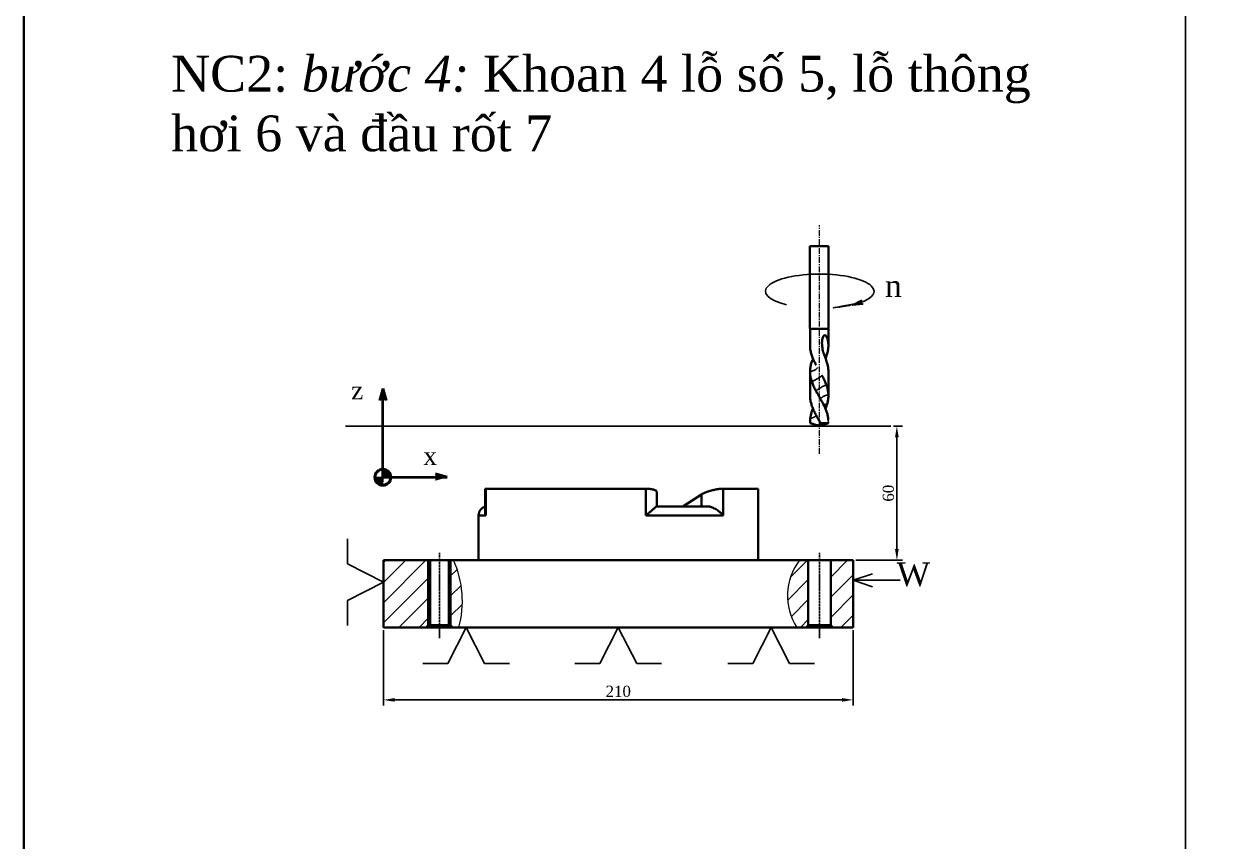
# Model space of a CAD drawing. Header units: millimetres. Extents: x 1211 to 2263, y 788 to 1530.
# Drawn here: x 1211.4 to 1479.6, y 970.5 to 1153.1 of the extents above; entities that cross this region are included whole.
import ezdxf

# ---------------------------------------------------------------- set-up
doc = ezdxf.new("R2010")
doc.units = ezdxf.units.MM
for name, pattern in [('CENTER', [0.6, 0.375, -0.075, 0.075, -0.075]), ('CENTERX2', [20.32, 12.7, -2.54, 2.54, -2.54]), ('DASHDOTX2', [50.8, 25.4, -12.7, 0, -12.7]), ('DASHEDX2', [38.1, 25.4, -12.7])]:
    doc.linetypes.add(name, pattern=pattern)
for name, color, linetype, lineweight in [('cb', 200, 'Continuous', 35), ('chi tiet', 7, 'Continuous', 30), ('dao', 7, 'Continuous', 25), ('DUONGBAO', 7, 'Continuous', 40), ('duongchaydao', 220, 'Continuous', 0), ('duongkichthuoc', 7, 'Continuous', 0), ('dậm', 5, 'Continuous', 25), ('matcat', 102, 'Continuous', 0), ('phancat', 86, 'Continuous', 30), ('text', 130, 'Continuous', 0), ('truc', 10, 'DASHDOTX2', 0)]:
    doc.layers.add(name, color=color, linetype=linetype, lineweight=lineweight)
doc.layers.add('DuongTam', color=1, linetype='Continuous')
doc.styles.get("Standard").update_dxf_attribs({"font": 'times.ttf'})
doc.dimstyles.new('ISO-25', dxfattribs={"dimtxt": 2.5, "dimasz": 2.5, "dimexe": 1.25, "dimexo": 0.625, "dimtad": 1, "dimtoh": 1, "dimtxsty": 'Standard', "dimcen": 2.5, "dimadec": 0, "dimazin": 0, "dimtfac": 1, "dimtmove": 0, "dimatfit": 3, "dimfxl": 1, "dimarcsym": 0})

# ---------------------------------------------------------------- blocks, each defined once
blk = doc.blocks.new('*D21')
at = {"layer": 'Defpoints', "color": 0, "linetype": 'DASHEDX2', "transparency": 16777216}
for p in [(1405.25, 1063.26), (1396.82, 1033.26), (1406.63, 1033.26)]:
    blk.add_point(p, dxfattribs=at)
at = {"layer": 'duongkichthuoc', "color": 0, "linetype": 'DASHEDX2', "lineweight": -2, "transparency": 16777216}
for p, q in [((1405.88, 1063.26), (1407.88, 1063.26)), ((1406.63, 1060.76), (1406.63, 1035.76)), ((1397.45, 1033.26), (1407.88, 1033.26))]:
    blk.add_line(p, q, dxfattribs=at)
at = {"layer": 'duongkichthuoc', "color": 0, "linetype": 'DASHEDX2', "transparency": 16777216}
for points in [[(1406.21, 1060.76), (1407.04, 1060.76), (1406.63, 1063.26)], [(1406.21, 1035.76), (1407.04, 1035.76), (1406.63, 1033.26)]]:
    blk.add_solid(points, dxfattribs=at)
at = {"layer": 'duongkichthuoc', "color": 0, "linetype": 'DASHEDX2', "transparency": 16777216, "insert": (1404.73, 1048.26), "char_height": 2.5, "attachment_point": 5, "rotation": 90}
blk.add_mtext('60', dxfattribs=at)
blk = doc.blocks.new('*D30')
at = {"layer": 'Defpoints', "color": 0, "transparency": 16777216}
for p in [(1291.82, 1018.26), (1396.82, 1018.26), (1396.82, 1002.06)]:
    blk.add_point(p, dxfattribs=at)
at = {"layer": 'duongkichthuoc', "color": 0, "lineweight": -2, "transparency": 16777216}
for p, q in [((1291.82, 1017.64), (1291.82, 1000.81)), ((1396.82, 1017.64), (1396.82, 1000.81)), ((1294.32, 1002.06), (1394.32, 1002.06))]:
    blk.add_line(p, q, dxfattribs=at)
at = {"layer": 'duongkichthuoc', "color": 0, "transparency": 16777216}
for points in [[(1294.32, 1002.48), (1294.32, 1001.65), (1291.82, 1002.06)], [(1394.32, 1002.48), (1394.32, 1001.65), (1396.82, 1002.06)]]:
    blk.add_solid(points, dxfattribs=at)
at = {"layer": 'duongkichthuoc', "color": 0, "transparency": 16777216, "insert": (1344.32, 1003.96), "char_height": 2.5, "attachment_point": 5}
blk.add_mtext('210', dxfattribs=at)

msp = doc.modelspace()

# ---------------------------------------------------------------- hatches: boundary and pattern name
at = {"layer": 'cb', "lineweight": 35}
msp.add_hatch(color=256, dxfattribs=at).paths.add_polyline_path([(1291.682, 1071.678), (1290.923, 1069), (1292.442, 1069)])
at = {"layer": 'cb', "lineweight": 13}
h = msp.add_hatch(dxfattribs=at)
h.set_pattern_fill('ANSI31', color=256, scale=0.202176, angle=90, style=0)
h.set_pattern_definition([(135, (627.140806, 330.92015), (-0.0178700026, -0.0178700026), [])])
h.paths.add_polyline_path([(1291.665, 1053.6), (1291.665, 1051.822), (1293.443, 1051.822, 0.4142137)])
h.paths.add_polyline_path([(1291.665, 1051.822), (1289.887, 1051.822, 0.4142136), (1291.665, 1050.044), (1291.665, 1050.205)])
msp.add_hatch(color=256, dxfattribs=at).paths.add_polyline_path([(1306.116, 1051.822), (1303.437, 1052.582), (1303.437, 1051.063)])
at = {"layer": 'dao', "linetype": 'Continuous'}
h = msp.add_hatch(dxfattribs=at)
h.set_pattern_fill('ANSI31', scale=0.22932, style=0)
h.set_pattern_definition([(45, (2082.098556, -4073.605032), (-0.02026921588, 0.02026921588), [])])
edge = h.paths.add_edge_path()
edge.add_line((1398.798, 1091.406), (1396.666, 1090.32))
edge.add_ellipse((1389.382, 1093.39), major_axis=(-12.14, 0), ratio=0.3161657, start_angle=126.86726, end_angle=138.13334)
edge.add_line((1398.423, 1090.829), (1398.798, 1091.406))
edge = h.paths.add_edge_path()
edge.add_line((1399.048, 1090.542), (1398.423, 1090.829))
edge.add_ellipse((1389.382, 1093.39), major_axis=(-12.14, 0), ratio=0.3161657, start_angle=126.86726, end_angle=138.13334, ccw=False)
edge.add_line((1396.666, 1090.32), (1399.048, 1090.542))
at = {"layer": 'matcat'}
h = msp.add_hatch(dxfattribs=at)
h.set_pattern_fill('ANSI31', color=256)
h.set_pattern_definition([(45, (16.982, 4.8812), (-2.245064, 2.245064), [])])
h.paths.add_polyline_path([(1396.824, 1033.26), (1391.824, 1033.26), (1391.824, 1018.76), (1392.324, 1018.26), (1396.824, 1018.26)])
h.paths.add_polyline_path([(1386.824, 1026.167), (1386.824, 1026.26), (1386.824, 1026.917), (1386.824, 1027.01), (1386.824, 1027.667), (1386.824, 1027.76), (1386.824, 1028.417), (1386.824, 1028.51), (1386.824, 1029.167), (1386.824, 1033.26), (1384.848, 1033.26, 0.3160856), (1384.259, 1018.26), (1386.324, 1018.26), (1386.824, 1018.76), (1386.824, 1019.417), (1386.824, 1019.51), (1386.824, 1020.167), (1386.824, 1020.26), (1386.824, 1020.917), (1386.824, 1021.01), (1386.824, 1021.667), (1386.824, 1021.76), (1386.824, 1022.417), (1386.824, 1022.51), (1386.824, 1023.167), (1386.824, 1023.26), (1386.824, 1023.917), (1386.824, 1024.01), (1386.824, 1024.667), (1386.824, 1024.76), (1386.824, 1025.417), (1386.824, 1025.51)])
h.paths.add_polyline_path([(1301.824, 1033.26), (1291.824, 1033.26), (1291.824, 1018.26), (1301.324, 1018.26), (1301.824, 1018.76)])
h.paths.add_polyline_path([(1307.452, 1033.26), (1306.824, 1033.26), (1306.824, 1018.76), (1307.324, 1018.26), (1308.657, 1018.26, 0.1778347)])

# ---------------------------------------------------------------- linework, layer by layer
msp.add_line((1471.154, 1530.422), (1471.154, 787.922))
at = {"lineweight": 30}
for p, q in [((1387.187, 1085.102), (1387.187, 1103.46)), ((1391.333, 1103.46), (1391.333, 1085.102)), ((1387.208, 1081.265), (1387.208, 1084.897)), ((1391.313, 1084.897), (1391.313, 1081.259)), ((1387.208, 1070.066), (1387.208, 1075.435)), ((1391.313, 1075.441), (1391.313, 1070.074)), ((1387.209, 1064.284), (1387.208, 1063.932)), ((1389.26, 1063.239), (1387.208, 1063.932)), ((1391.313, 1063.932), (1389.26, 1063.239)), ((1389.576, 1063.932), (1391.313, 1063.932))]:
    msp.add_line(p, q, dxfattribs=at)
for points in [[(1391.313, 1081.259, 0), (1391.31, 1081.445, 0), (1391.301, 1081.631, 0), (1391.287, 1081.817, 0), (1391.267, 1082.002, 0), (1391.241, 1082.186, 0), (1391.208, 1082.369, 0), (1391.169, 1082.55, 0), (1391.121, 1082.728, 0), (1391.065, 1082.903, 0), (1390.999, 1083.073, 0), (1390.92, 1083.235, 0), (1390.824, 1083.383, 0), (1390.704, 1083.506, 0), (1390.552, 1083.574, 0), (1390.383, 1083.538, 0), (1390.24, 1083.404, 0), (1390.133, 1083.225, 0), (1390.054, 1083.028, 0), (1389.995, 1082.823, 0), (1389.95, 1082.613, 0), (1389.917, 1082.401, 0), (1389.895, 1082.188, 0), (1389.882, 1081.973, 0), (1389.879, 1081.758, 0)], [(1387.208, 1081.264, 0), (1387.212, 1081.044, 0), (1387.223, 1080.824, 0), (1387.243, 1080.604, 0), (1387.271, 1080.383, 0), (1387.306, 1080.163, 0), (1387.35, 1079.943, 0), (1387.401, 1079.724, 0), (1387.46, 1079.505, 0), (1387.525, 1079.285, 0), (1387.597, 1079.064, 0)], [(1389.879, 1081.758, 0), (1389.889, 1081.425, 0), (1389.916, 1081.092, 0), (1389.961, 1080.762, 0), (1390.02, 1080.434, 0), (1390.093, 1080.11, 0), (1390.179, 1079.79, 0), (1390.275, 1079.474, 0), (1390.379, 1079.164, 0), (1390.49, 1078.859, 0), (1390.603, 1078.558, 0), (1390.714, 1078.261, 0), (1390.821, 1077.967, 0), (1390.924, 1077.677, 0)], [(1390.924, 1079.064, 0), (1390.995, 1079.284, 0), (1391.059, 1079.504, 0), (1391.116, 1079.724, 0), (1391.167, 1079.943, 0), (1391.21, 1080.163, 0), (1391.246, 1080.382, 0), (1391.274, 1080.601, 0), (1391.295, 1080.82, 0), (1391.308, 1081.04, 0), (1391.313, 1081.259, 0)], [(1388.581, 1076.895, 0), (1388.447, 1077.134, 0), (1388.319, 1077.373, 0), (1388.197, 1077.613, 0), (1388.082, 1077.854, 0), (1387.972, 1078.096, 0), (1387.869, 1078.338, 0), (1387.772, 1078.581, 0), (1387.681, 1078.822, 0), (1387.597, 1079.064, 0)], [(1390.67, 1078.384, 0), (1390.725, 1078.52, 0), (1390.778, 1078.656, 0), (1390.828, 1078.792, 0), (1390.877, 1078.928, 0), (1390.924, 1079.064, 0)], [(1387.597, 1077.677, 0), (1387.525, 1077.453, 0), (1387.461, 1077.228, 0), (1387.403, 1077.004, 0), (1387.353, 1076.779, 0), (1387.31, 1076.554, 0), (1387.275, 1076.33, 0), (1387.246, 1076.106, 0), (1387.225, 1075.883, 0), (1387.213, 1075.661, 0), (1387.208, 1075.441, 0)], [(1387.208, 1075.441, 0), (1387.212, 1075.226, 0), (1387.224, 1075.011, 0), (1387.243, 1074.794, 0), (1387.27, 1074.577, 0), (1387.304, 1074.36, 0), (1387.345, 1074.141, 0), (1387.392, 1073.923, 0), (1387.446, 1073.705, 0), (1387.508, 1073.487, 0), (1387.575, 1073.27, 0)], [(1390.924, 1077.677, 0), (1390.991, 1077.466, 0), (1391.053, 1077.254, 0), (1391.108, 1077.043, 0), (1391.156, 1076.831, 0), (1391.199, 1076.62, 0), (1391.235, 1076.408, 0), (1391.264, 1076.197, 0), (1391.287, 1075.987, 0), (1391.302, 1075.778, 0), (1391.311, 1075.57, 0)], [(1387.575, 1073.27, 0), (1387.652, 1073.046, 0), (1387.734, 1072.821, 0), (1387.821, 1072.597, 0), (1387.914, 1072.372, 0), (1388.012, 1072.147, 0), (1388.115, 1071.923, 0), (1388.223, 1071.699, 0), (1388.337, 1071.476, 0), (1388.456, 1071.254, 0), (1388.581, 1071.033, 0)], [(1390.864, 1072.489, 0), (1390.772, 1072.721, 0), (1390.676, 1072.953, 0), (1390.575, 1073.187, 0), (1390.469, 1073.421, 0), (1390.359, 1073.656, 0), (1390.245, 1073.892, 0), (1390.126, 1074.127, 0), (1390.004, 1074.362, 0), (1389.878, 1074.597, 0)], [(1387.38, 1068.603, 0), (1387.343, 1068.764, 0), (1387.311, 1068.925, 0), (1387.283, 1069.087, 0), (1387.26, 1069.249, 0), (1387.241, 1069.412, 0), (1387.226, 1069.575, 0), (1387.216, 1069.738, 0), (1387.21, 1069.902, 0), (1387.208, 1070.066, 0)], [(1388.643, 1070.926, 0), (1388.761, 1070.722, 0), (1388.878, 1070.518, 0), (1388.996, 1070.312, 0), (1389.113, 1070.106, 0), (1389.23, 1069.9, 0), (1389.346, 1069.693, 0), (1389.462, 1069.486, 0), (1389.578, 1069.279, 0), (1389.692, 1069.072, 0), (1389.807, 1068.866, 0)], [(1391.31, 1070.252, 0), (1391.3, 1070.476, 0), (1391.282, 1070.701, 0), (1391.256, 1070.926, 0), (1391.223, 1071.15, 0), (1391.183, 1071.375, 0), (1391.135, 1071.6, 0), (1391.079, 1071.824, 0), (1391.015, 1072.047, 0), (1390.944, 1072.269, 0), (1390.864, 1072.489, 0)], [(1391.031, 1068.187, 0), (1391.085, 1068.373, 0), (1391.133, 1068.561, 0), (1391.176, 1068.749, 0), (1391.212, 1068.937, 0), (1391.243, 1069.126, 0), (1391.268, 1069.316, 0), (1391.287, 1069.505, 0), (1391.301, 1069.695, 0), (1391.31, 1069.885, 0), (1391.313, 1070.074, 0)], [(1388.21, 1066.384, 0), (1388.103, 1066.607, 0), (1388.001, 1066.829, 0), (1387.904, 1067.052, 0), (1387.813, 1067.275, 0), (1387.727, 1067.498, 0), (1387.646, 1067.721, 0), (1387.57, 1067.943, 0), (1387.501, 1068.164, 0), (1387.437, 1068.384, 0), (1387.38, 1068.603, 0)], [(1389.807, 1068.866, 0), (1389.912, 1068.672, 0), (1390.015, 1068.478, 0), (1390.116, 1068.284, 0), (1390.214, 1068.09, 0), (1390.309, 1067.895, 0), (1390.402, 1067.701, 0), (1390.491, 1067.508, 0), (1390.578, 1067.314, 0), (1390.662, 1067.122, 0), (1390.743, 1066.93, 0), (1390.82, 1066.739, 0)], [(1390.655, 1067.151, 0), (1390.739, 1067.359, 0), (1390.819, 1067.567, 0), (1390.894, 1067.774, 0), (1390.965, 1067.981, 0), (1391.031, 1068.187, 0)], [(1387.256, 1064.995, 0), (1387.239, 1064.837, 0), (1387.225, 1064.679, 0), (1387.216, 1064.521, 0), (1387.21, 1064.363, 0), (1387.208, 1064.205, 0)], [(1387.864, 1067.149, 0), (1387.78, 1066.955, 0), (1387.703, 1066.761, 0), (1387.631, 1066.566, 0), (1387.564, 1066.371, 0), (1387.504, 1066.175, 0), (1387.449, 1065.978, 0), (1387.399, 1065.781, 0), (1387.355, 1065.584, 0), (1387.317, 1065.388, 0), (1387.284, 1065.191, 0), (1387.256, 1064.995, 0)], [(1389.438, 1064.163, 0), (1389.304, 1064.382, 0), (1389.173, 1064.602, 0), (1389.045, 1064.823, 0), (1388.918, 1065.046, 0), (1388.793, 1065.269, 0), (1388.671, 1065.492, 0), (1388.552, 1065.715, 0), (1388.435, 1065.939, 0), (1388.321, 1066.162, 0), (1388.21, 1066.384, 0)], [(1390.82, 1066.739, 0), (1390.897, 1066.534, 0), (1390.968, 1066.329, 0), (1391.031, 1066.123, 0), (1391.088, 1065.917, 0), (1391.139, 1065.709, 0), (1391.183, 1065.502, 0), (1391.221, 1065.294, 0), (1391.252, 1065.087, 0), (1391.277, 1064.88, 0), (1391.296, 1064.673, 0)], [(1387.214, 1063.932, 0), (1387.363, 1063.881, 0), (1387.513, 1063.83, 0), (1387.663, 1063.78, 0), (1387.814, 1063.73, 0), (1387.963, 1063.68, 0), (1388.112, 1063.632, 0), (1388.258, 1063.586, 0), (1388.404, 1063.543, 0), (1388.548, 1063.503, 0), (1388.692, 1063.471, 0), (1388.833, 1063.451, 0), (1388.972, 1063.445, 0)], [(1389.438, 1064.163, 0), (1389.484, 1064.086, 0), (1389.53, 1064.009, 0), (1389.576, 1063.932, 0)]]:
    msp.add_polyline3d(points, dxfattribs=at)
at = {"layer": 'cb', "lineweight": 35}
for p, q in [((1291.682, 1071.678), (1290.923, 1069)), ((1291.682, 1071.678), (1292.442, 1069)), ((1291.665, 1051.822), (1291.665, 1068.965)), ((1291.665, 1051.822), (1306.017, 1051.822))]:
    msp.add_line(p, q, dxfattribs=at)
at = {"layer": 'cb'}
msp.add_line((1306.017, 1051.822), (1303.439, 1052.582), dxfattribs=at)
at = {"layer": 'chi tiet'}
for p, q in [((1314.702, 1049.26), (1314.546, 1049.212)), ((1314.546, 1049.212), (1314.546, 1044.048)), ((1314.702, 1043.311), (1314.702, 1049.26)), ((1314.702, 1049.26), (1314.702, 1043.311)), ((1350.512, 1049.26), (1350.512, 1043.311)), ((1350.512, 1043.311), (1350.512, 1049.26)), ((1352.918, 1048.496), (1352.918, 1048.499)), ((1352.918, 1045.274), (1352.918, 1048.496)), ((1367.756, 1043.311), (1367.756, 1049.26)), ((1367.756, 1049.26), (1367.756, 1043.311)), ((1375.574, 1033.26), (1375.574, 1049.26)), ((1358.789, 1045.311), (1362.909, 1047.978)), ((1362.909, 1047.978), (1363.491, 1048.281)), ((1362.909, 1047.978), (1362.909, 1045.311)), ((1313.074, 1043.311), (1313.074, 1033.26)), ((1313.074, 1043.311), (1314.702, 1043.311)), ((1314.702, 1043.311), (1313.074, 1043.311)), ((1350.512, 1043.311), (1367.756, 1043.311)), ((1367.756, 1043.311), (1350.512, 1043.311)), ((1364.246, 1045.311), (1352.923, 1045.311)), ((1291.824, 1033.26), (1291.824, 1018.26)), ((1291.824, 1033.26), (1396.824, 1033.26)), ((1396.824, 1033.26), (1396.824, 1018.26)), ((1396.824, 1018.26), (1291.824, 1018.26))]:
    msp.add_line(p, q, dxfattribs=at)
msp.add_lwpolyline([(2261.411, 787.922), (1211.411, 787.922), (1211.411, 1530.422), (2261.411, 1530.422)], close=True, dxfattribs=at)
msp.add_arc((1315.074, 1043.311), 2, 105.30822, 180, dxfattribs=at)
for points, knots in [([(1314.656, 1049.113), (1314.626, 1049.13), (1314.54, 1049.176), (1314.569, 1049.191), (1314.588, 1049.2)], [0, 0, 0, 0, 0.3505772, 1, 1, 1, 1]), ([(1314.702, 1049.26), (1315.307, 1049.261), (1316.066, 1049.26), (1317.424, 1049.26), (1317.914, 1049.26), (1318.706, 1049.26), (1318.979, 1049.26), (1319.544, 1049.26), (1319.837, 1049.26), (1321.335, 1049.26), (1322.649, 1049.26), (1324.791, 1049.26), (1325.533, 1049.26), (1326.689, 1049.26), (1327.082, 1049.26), (1327.882, 1049.26), (1328.286, 1049.26), (1330.328, 1049.26), (1332.029, 1049.26), (1334.678, 1049.26), (1335.578, 1049.26), (1336.953, 1049.26), (1337.416, 1049.26), (1338.342, 1049.26), (1338.805, 1049.26), (1341.126, 1049.26), (1342.994, 1049.26), (1345.813, 1049.26), (1346.756, 1049.26), (1348.644, 1049.26), (1349.581, 1049.261), (1350.512, 1049.26)], [0, 0, 0, 0, 0.125, 0.125, 0.1875, 0.1875, 0.21875, 0.21875, 0.25, 0.25, 0.375, 0.375, 0.4375, 0.4375, 0.46875, 0.46875, 0.5, 0.5, 0.625, 0.625, 0.6875, 0.6875, 0.71875, 0.71875, 0.75, 0.75, 0.875, 0.875, 0.9375, 0.9375, 1, 1, 1, 1]), ([(1352.918, 1048.499), (1352.909, 1048.563), (1352.903, 1048.733), (1352.534, 1048.972), (1351.847, 1049.172), (1351.107, 1049.252), (1350.646, 1049.258), (1350.512, 1049.26)], [0, 0, 0, 0, 0.1411218, 0.4054319, 0.6594939, 0.9015111, 1, 1, 1, 1]), ([(1367.756, 1049.26), (1367.593, 1049.26), (1367.412, 1049.251), (1367.112, 1049.224), (1367.006, 1049.213), (1366.791, 1049.187), (1366.681, 1049.171), (1366.456, 1049.137), (1366.341, 1049.117), (1366.107, 1049.075), (1365.988, 1049.052), (1365.632, 1048.978), (1365.395, 1048.922), (1364.923, 1048.798), (1364.695, 1048.732), (1364.257, 1048.592), (1364.046, 1048.517), (1363.661, 1048.366), (1363.483, 1048.289), (1363.164, 1048.132), (1363.026, 1048.054), (1362.909, 1047.978)], [0, 0, 0, 0, 0.125, 0.125, 0.1875, 0.1875, 0.25, 0.25, 0.3125, 0.3125, 0.375, 0.375, 0.5, 0.5, 0.625, 0.625, 0.75, 0.75, 0.875, 0.875, 1, 1, 1, 1]), ([(1367.233, 1049.227), (1367.313, 1049.236), (1367.513, 1049.26), (1367.665, 1049.26), (1367.756, 1049.26)], [0, 0, 0, 0, 0.3956053, 1, 1, 1, 1]), ([(1367.756, 1049.26), (1369.013, 1049.261), (1370.122, 1049.26), (1371.572, 1049.26), (1372.019, 1049.26), (1372.637, 1049.26), (1372.833, 1049.26), (1373.208, 1049.26), (1373.386, 1049.26), (1374.223, 1049.26), (1374.724, 1049.26), (1375.231, 1049.26), (1375.358, 1049.26), (1375.53, 1049.26), (1375.574, 1049.26), (1375.574, 1049.26)], [0, 0, 0, 0, 0.25, 0.25, 0.375, 0.375, 0.4375, 0.4375, 0.5, 0.5, 0.75, 0.75, 0.875, 0.875, 1, 1, 1, 1]), ([(1369.114, 1049.26), (1368.987, 1049.26), (1368.566, 1049.26), (1368.089, 1049.26), (1367.756, 1049.26)], [0, 0, 0, 0, 0.3039484, 1, 1, 1, 1]), ([(1314.702, 1043.311), (1314.701, 1043.312), (1314.664, 1043.403), (1314.589, 1043.641), (1314.528, 1043.892), (1314.548, 1044.039), (1314.549, 1044.048)], [0, 0, 0, 0, 0.0066784, 0.3656928, 0.9590687, 1, 1, 1, 1]), ([(1352.909, 1045.308), (1352.883, 1045.298), (1352.821, 1045.273), (1352.559, 1045.039), (1352.226, 1044.745), (1351.857, 1044.421), (1351.399, 1044.031), (1350.933, 1043.647), (1350.63, 1043.403), (1350.515, 1043.312), (1350.512, 1043.311)], [0, 0, 0, 0, 0.1328734, 0.3180298, 0.4421064, 0.5696922, 0.7323453, 0.8996716, 0.9981678, 1, 1, 1, 1]), ([(1352.905, 1045.274), (1352.913, 1045.294), (1352.923, 1045.317), (1352.909, 1045.309), (1352.909, 1045.308)], [0, 0, 0, 0, 0.9303978, 1, 1, 1, 1]), ([(1364.231, 1045.306), (1364.217, 1045.307), (1364.165, 1045.313), (1364.116, 1045.313), (1364.08, 1045.311)], [0, 0, 0, 0, 0.06722746, 0.25371204, 0.25371204, 0.25371204, 0.25371204]), ([(1367.756, 1043.311), (1367.755, 1043.312), (1367.677, 1043.403), (1367.459, 1043.643), (1367.05, 1044.027), (1366.548, 1044.415), (1366.035, 1044.742), (1365.461, 1045.037), (1364.834, 1045.271), (1364.405, 1045.296), (1364.231, 1045.306)], [0, 0, 0, 0, 0.00184391, 0.10096825, 0.26480012, 0.43305015, 0.55809371, 0.68631535, 0.87265257, 1, 1, 1, 1])]:
    msp.add_open_spline(points, degree=3, knots=knots, dxfattribs=at)
at = {"layer": 'dao', "color": 7, "linetype": 'Continuous'}
for p, q in [((1396.666, 1090.32), (1398.798, 1091.406)), ((1398.798, 1091.406), (1398.423, 1090.829)), ((1396.666, 1090.32), (1399.048, 1090.542)), ((1399.048, 1090.542), (1398.423, 1090.829)), ((1387.187, 1085.102), (1391.333, 1085.102)), ((1387.187, 1085.076), (1391.333, 1085.076)), ((1387.208, 1084.897), (1391.313, 1084.897)), ((1391.296, 1064.673), (1391.313, 1063.932))]:
    msp.add_line(p, q, dxfattribs=at)
for points in [[(1387.597, 1077.677, 0), (1387.645, 1077.818, 0), (1387.694, 1077.958, 0), (1387.745, 1078.099, 0), (1387.798, 1078.24, 0), (1387.851, 1078.38, 0)], [(1390.455, 1078.947, 0), (1390.477, 1078.956, 0), (1390.5, 1078.964, 0), (1390.523, 1078.971, 0), (1390.546, 1078.979, 0), (1390.569, 1078.986, 0), (1390.593, 1078.993, 0), (1390.617, 1079, 0), (1390.642, 1079.007, 0), (1390.666, 1079.013, 0), (1390.691, 1079.02, 0), (1390.716, 1079.026, 0), (1390.741, 1079.031, 0), (1390.767, 1079.037, 0), (1390.793, 1079.042, 0), (1390.819, 1079.047, 0), (1390.845, 1079.052, 0), (1390.871, 1079.056, 0), (1390.897, 1079.06, 0), (1390.924, 1079.064, 0)], [(1388.899, 1076.348, 0), (1388.861, 1076.288, 0), (1388.815, 1076.227, 0), (1388.76, 1076.166, 0), (1388.698, 1076.105, 0), (1388.629, 1076.044, 0), (1388.552, 1075.984, 0), (1388.47, 1075.925, 0), (1388.381, 1075.868, 0), (1388.287, 1075.813, 0), (1388.189, 1075.76, 0), (1388.086, 1075.71, 0), (1387.981, 1075.663, 0), (1387.872, 1075.619, 0), (1387.762, 1075.579, 0), (1387.65, 1075.542, 0), (1387.539, 1075.51, 0), (1387.427, 1075.482, 0), (1387.317, 1075.459, 0), (1387.208, 1075.441, 0)], [(1388.109, 1077.811, 0), (1388.085, 1077.801, 0), (1388.061, 1077.792, 0), (1388.036, 1077.783, 0), (1388.011, 1077.774, 0), (1387.985, 1077.765, 0), (1387.96, 1077.757, 0), (1387.933, 1077.749, 0), (1387.907, 1077.742, 0), (1387.88, 1077.734, 0), (1387.853, 1077.727, 0), (1387.825, 1077.72, 0), (1387.798, 1077.714, 0), (1387.77, 1077.708, 0), (1387.741, 1077.702, 0), (1387.713, 1077.696, 0), (1387.684, 1077.691, 0), (1387.655, 1077.686, 0), (1387.626, 1077.681, 0), (1387.597, 1077.677, 0)], [(1389.844, 1074.658, 0), (1389.851, 1074.625, 0), (1389.834, 1074.579, 0), (1389.794, 1074.522, 0), (1389.732, 1074.455, 0), (1389.648, 1074.378, 0), (1389.544, 1074.294, 0), (1389.423, 1074.204, 0), (1389.286, 1074.11, 0), (1389.136, 1074.012, 0), (1388.976, 1073.914, 0), (1388.808, 1073.817, 0), (1388.636, 1073.722, 0), (1388.463, 1073.632, 0), (1388.292, 1073.548, 0), (1388.126, 1073.472, 0), (1387.969, 1073.405, 0), (1387.823, 1073.348, 0), (1387.691, 1073.303, 0), (1387.575, 1073.27, 0)], [(1388.581, 1071.033, 0), (1388.583, 1071.067, 0), (1388.608, 1071.114, 0), (1388.656, 1071.173, 0), (1388.726, 1071.244, 0), (1388.817, 1071.324, 0), (1388.927, 1071.412, 0), (1389.054, 1071.507, 0), (1389.195, 1071.606, 0), (1389.349, 1071.709, 0), (1389.511, 1071.812, 0), (1389.679, 1071.915, 0), (1389.851, 1072.015, 0), (1390.021, 1072.11, 0), (1390.188, 1072.198, 0), (1390.348, 1072.278, 0), (1390.499, 1072.349, 0), (1390.637, 1072.408, 0), (1390.759, 1072.455, 0), (1390.864, 1072.489, 0)], [(1388.581, 1071.033, 0), (1388.602, 1070.998, 0), (1388.622, 1070.962, 0), (1388.643, 1070.926, 0)], [(1389.55, 1069.328, 0), (1389.586, 1069.387, 0), (1389.633, 1069.447, 0), (1389.688, 1069.508, 0), (1389.751, 1069.57, 0), (1389.823, 1069.631, 0), (1389.903, 1069.692, 0), (1389.989, 1069.752, 0), (1390.082, 1069.81, 0), (1390.181, 1069.867, 0), (1390.284, 1069.921, 0), (1390.392, 1069.973, 0), (1390.503, 1070.022, 0), (1390.617, 1070.067, 0), (1390.733, 1070.109, 0), (1390.85, 1070.147, 0), (1390.967, 1070.18, 0), (1391.083, 1070.209, 0), (1391.198, 1070.233, 0), (1391.31, 1070.252, 0)], [(1391.313, 1070.074, 0), (1391.312, 1070.133, 0), (1391.311, 1070.193, 0), (1391.31, 1070.252, 0)], [(1390.278, 1067.948, 0), (1390.31, 1067.966, 0), (1390.344, 1067.983, 0), (1390.379, 1068, 0), (1390.414, 1068.017, 0), (1390.45, 1068.032, 0), (1390.488, 1068.047, 0), (1390.526, 1068.062, 0), (1390.564, 1068.076, 0), (1390.604, 1068.089, 0), (1390.644, 1068.102, 0), (1390.685, 1068.114, 0), (1390.727, 1068.126, 0), (1390.769, 1068.136, 0), (1390.811, 1068.147, 0), (1390.855, 1068.156, 0), (1390.898, 1068.165, 0), (1390.942, 1068.173, 0), (1390.986, 1068.18, 0), (1391.031, 1068.187, 0)], [(1388.624, 1065.602, 0), (1388.582, 1065.558, 0), (1388.535, 1065.514, 0), (1388.483, 1065.472, 0), (1388.427, 1065.43, 0), (1388.367, 1065.389, 0), (1388.304, 1065.349, 0), (1388.236, 1065.31, 0), (1388.166, 1065.273, 0), (1388.092, 1065.238, 0), (1388.016, 1065.204, 0), (1387.937, 1065.172, 0), (1387.857, 1065.142, 0), (1387.774, 1065.114, 0), (1387.69, 1065.088, 0), (1387.604, 1065.065, 0), (1387.518, 1065.044, 0), (1387.431, 1065.025, 0), (1387.344, 1065.009, 0), (1387.256, 1064.995, 0)], [(1389.51, 1064.065, 0), (1389.51, 1064.043, 0), (1389.507, 1064.02, 0), (1389.5, 1063.994, 0), (1389.49, 1063.967, 0), (1389.476, 1063.939, 0), (1389.46, 1063.91, 0), (1389.44, 1063.879, 0), (1389.416, 1063.847, 0), (1389.39, 1063.814, 0), (1389.36, 1063.78, 0), (1389.328, 1063.745, 0), (1389.292, 1063.71, 0), (1389.254, 1063.673, 0), (1389.213, 1063.636, 0), (1389.17, 1063.598, 0), (1389.124, 1063.56, 0), (1389.075, 1063.522, 0), (1389.025, 1063.483, 0), (1388.972, 1063.445, 0)], [(1389.624, 1063.872, 0), (1389.636, 1063.84, 0), (1389.641, 1063.806, 0), (1389.637, 1063.772, 0), (1389.623, 1063.738, 0), (1389.601, 1063.704, 0), (1389.571, 1063.669, 0), (1389.533, 1063.635, 0), (1389.487, 1063.601, 0), (1389.433, 1063.569, 0), (1389.372, 1063.538, 0), (1389.304, 1063.51, 0), (1389.229, 1063.485, 0), (1389.148, 1063.465, 0), (1389.062, 1063.451, 0), (1388.972, 1063.445, 0)], [(1389.576, 1063.932, 0), (1389.592, 1063.912, 0), (1389.608, 1063.892, 0), (1389.624, 1063.872, 0)]]:
    msp.add_polyline3d(points, dxfattribs=at)
at = {"layer": 'dao', "color": 7, "linetype": 'Continuous', "extrusion": (0, 0, -1)}
for centre, start, end in [((-1387.981, 1085.076), 346.91265, 0), ((-1390.539, 1085.076), 180, 193.08735)]:
    msp.add_arc(centre, 0.794, start, end, dxfattribs=at)
at = {"layer": 'dao', "color": 7, "linetype": 'Continuous'}
for major_axis, start_param, end_param in [((12.14, 0), 1.5707963, 4.0491992), ((-12.14, 0), 2.2142515, 4.712389)]:
    msp.add_ellipse((1389.382, 1093.39), major_axis=major_axis, ratio=0.3161657, start_param=start_param, end_param=end_param, dxfattribs=at)
msp.add_open_spline([(1390.911, 1068.193), (1390.895, 1068.141), (1390.866, 1068.096), (1390.793, 1068.033), (1390.748, 1068.016), (1390.703, 1068.016)], degree=3, knots=[0, 0, 0, 0, 0.5, 0.5, 1, 1, 1, 1], dxfattribs=at)
at = {"layer": 'DUONGBAO'}
msp.add_circle((1291.665, 1051.822), 1.778, dxfattribs=at)
at = {"layer": 'duongchaydao'}
for centre, radius, start, end in [((1287.634, 1024.12), 21.824, 344.42604, 24.76107), ((1395.232, 1025.341), 13.059, 142.66985, 212.83384)]:
    msp.add_arc(centre, radius, start, end, dxfattribs=at)
at = {"layer": 'duongkichthuoc', "lineweight": 30}
msp.add_line((1387.187, 1103.46), (1391.333, 1103.46), dxfattribs=at)
at = {"layer": 'DuongTam', "linetype": 'CENTER'}
for p, q in [((1304.324, 1034.903), (1304.324, 1015.864)), ((1389.324, 1034.903), (1389.324, 1015.864))]:
    msp.add_line(p, q, dxfattribs=at)
at = {"layer": 'dậm'}
for p, q in [((1405.25, 1063.26), (1283.282, 1063.26)), ((1291.665, 1050.822), (1291.665, 1051.822)), ((1283.739, 1032.509), (1283.739, 1038.086)), ((1291.824, 1028.394), (1283.739, 1032.509)), ((1396.824, 1028.796), (1401.172, 1030.234)), ((1291.824, 1028.394), (1283.739, 1024.28)), ((1396.824, 1028.796), (1407.336, 1028.796)), ((1396.824, 1028.796), (1401.172, 1027.358)), ((1283.739, 1024.28), (1283.739, 1018.703)), ((1310.313, 1018.26), (1306.199, 1010.176)), ((1310.313, 1018.26), (1314.428, 1010.176)), ((1344.324, 1018.26), (1340.209, 1010.176)), ((1344.324, 1018.26), (1348.438, 1010.176)), ((1378.53, 1018.26), (1374.415, 1010.176)), ((1378.53, 1018.26), (1382.644, 1010.176)), ((1306.199, 1010.176), (1300.622, 1010.176)), ((1314.428, 1010.176), (1320.005, 1010.176)), ((1340.209, 1010.176), (1334.632, 1010.176)), ((1348.438, 1010.176), (1354.015, 1010.176)), ((1374.415, 1010.176), (1368.838, 1010.176)), ((1382.644, 1010.176), (1388.221, 1010.176))]:
    msp.add_line(p, q, dxfattribs=at)
at = {"layer": 'phancat'}
for p, q in [((1301.824, 1018.76), (1301.824, 1033.26)), ((1302.23, 1018.76), (1302.23, 1033.26)), ((1306.418, 1018.76), (1306.418, 1033.26)), ((1306.824, 1018.76), (1306.824, 1033.26)), ((1386.824, 1029.167), (1386.824, 1033.26)), ((1391.824, 1018.76), (1391.824, 1033.26)), ((1386.824, 1029.167), (1386.824, 1028.51)), ((1386.824, 1028.417), (1386.824, 1028.51)), ((1386.824, 1028.417), (1386.824, 1027.76)), ((1386.824, 1027.667), (1386.824, 1027.76)), ((1386.824, 1027.667), (1386.824, 1027.01)), ((1386.824, 1026.917), (1386.824, 1027.01)), ((1386.824, 1026.917), (1386.824, 1026.26)), ((1386.824, 1026.167), (1386.824, 1026.26)), ((1386.824, 1026.167), (1386.824, 1025.51)), ((1386.824, 1025.417), (1386.824, 1025.51)), ((1386.824, 1025.417), (1386.824, 1024.76)), ((1386.824, 1024.667), (1386.824, 1024.76)), ((1386.824, 1024.667), (1386.824, 1024.01)), ((1386.824, 1023.917), (1386.824, 1024.01)), ((1386.824, 1023.917), (1386.824, 1023.26)), ((1386.824, 1023.167), (1386.824, 1023.26)), ((1386.824, 1023.167), (1386.824, 1022.51)), ((1386.824, 1022.417), (1386.824, 1022.51)), ((1386.824, 1022.417), (1386.824, 1021.76)), ((1386.824, 1021.667), (1386.824, 1021.76)), ((1386.824, 1021.667), (1386.824, 1021.01)), ((1386.824, 1020.917), (1386.824, 1021.01)), ((1386.824, 1020.917), (1386.824, 1020.26)), ((1386.824, 1020.167), (1386.824, 1020.26)), ((1386.824, 1020.167), (1386.824, 1019.51)), ((1386.824, 1019.417), (1386.824, 1019.51)), ((1386.824, 1018.76), (1386.824, 1019.417)), ((1301.824, 1018.76), (1301.324, 1018.26)), ((1301.824, 1018.76), (1306.824, 1018.76)), ((1302.23, 1018.955), (1302.23, 1018.76)), ((1306.418, 1018.81), (1306.418, 1018.76)), ((1307.324, 1018.26), (1306.824, 1018.76)), ((1386.824, 1018.76), (1386.324, 1018.26)), ((1391.824, 1018.76), (1386.824, 1018.76)), ((1392.324, 1018.26), (1391.824, 1018.76))]:
    msp.add_line(p, q, dxfattribs=at)
at = {"layer": 'truc', "linetype": 'CENTERX2', "ltscale": 0.1}
msp.add_line((1389.324, 1057.048), (1389.324, 1108.154), dxfattribs=at)

# ---------------------------------------------------------------- texts
at = {"layer": 'cb', "lineweight": 35, "char_height": 4.04352, "width": 7.99694, "attachment_point": 1}
for s, insert in [('{\\fTimes New Roman|b0|i0|c163|p18;z}', (1284.593, 1073.29)), ('{\\fTimes New Roman|b0|i0|c163|p18;x}', (1300.718, 1058.616))]:
    msp.add_mtext(s, dxfattribs=dict(at, insert=insert))
at = {"layer": 'dậm', "insert": (1406.568, 1032.775), "char_height": 5.25, "width": 2.2032, "attachment_point": 1}
msp.add_mtext('{\\fTimes New Roman|b0|i0|c0|p18;W}', dxfattribs=at)
at = {"layer": 'text', "attachment_point": 1}
for s, insert, char_height, width in [('NC2:{\\fTimes New Roman|b0|i1|c163|p18; bước 4:} Khoan 4 lỗ số 5, lỗ thông hơi 6 và đầu rốt 7', (1244.313, 1146.02), 8, 198.28692), ('n', (1403.961, 1097.112), 5, 5.83484)]:
    msp.add_mtext(s, dxfattribs=dict(at, insert=insert, char_height=char_height, width=width))

# ---------------------------------------------------------------- dimensions: what is measured, and where the dimension line sits
at = {"layer": 'duongkichthuoc', "linetype": 'DASHEDX2'}
dim = msp.add_linear_dim(base=(1406.627, 1033.26), p1=(1405.25, 1063.26), p2=(1396.824, 1033.26), angle=90, text='60', dimstyle='ISO-25', dxfattribs=at)
dim.commit()
dim.dimension.update_dxf_attribs({"geometry": '*D21', "text_midpoint": (1404.73, 1048.26)})
at = {"layer": 'duongkichthuoc'}
dim = msp.add_linear_dim(base=(1396.824, 1002.064), p1=(1291.824, 1018.26), p2=(1396.824, 1018.26), text='210', dimstyle='ISO-25', dxfattribs=at)
dim.commit()
dim.dimension.update_dxf_attribs({"geometry": '*D30', "text_midpoint": (1344.324, 1003.961)})

doc.saveas('drawing.dxf')
